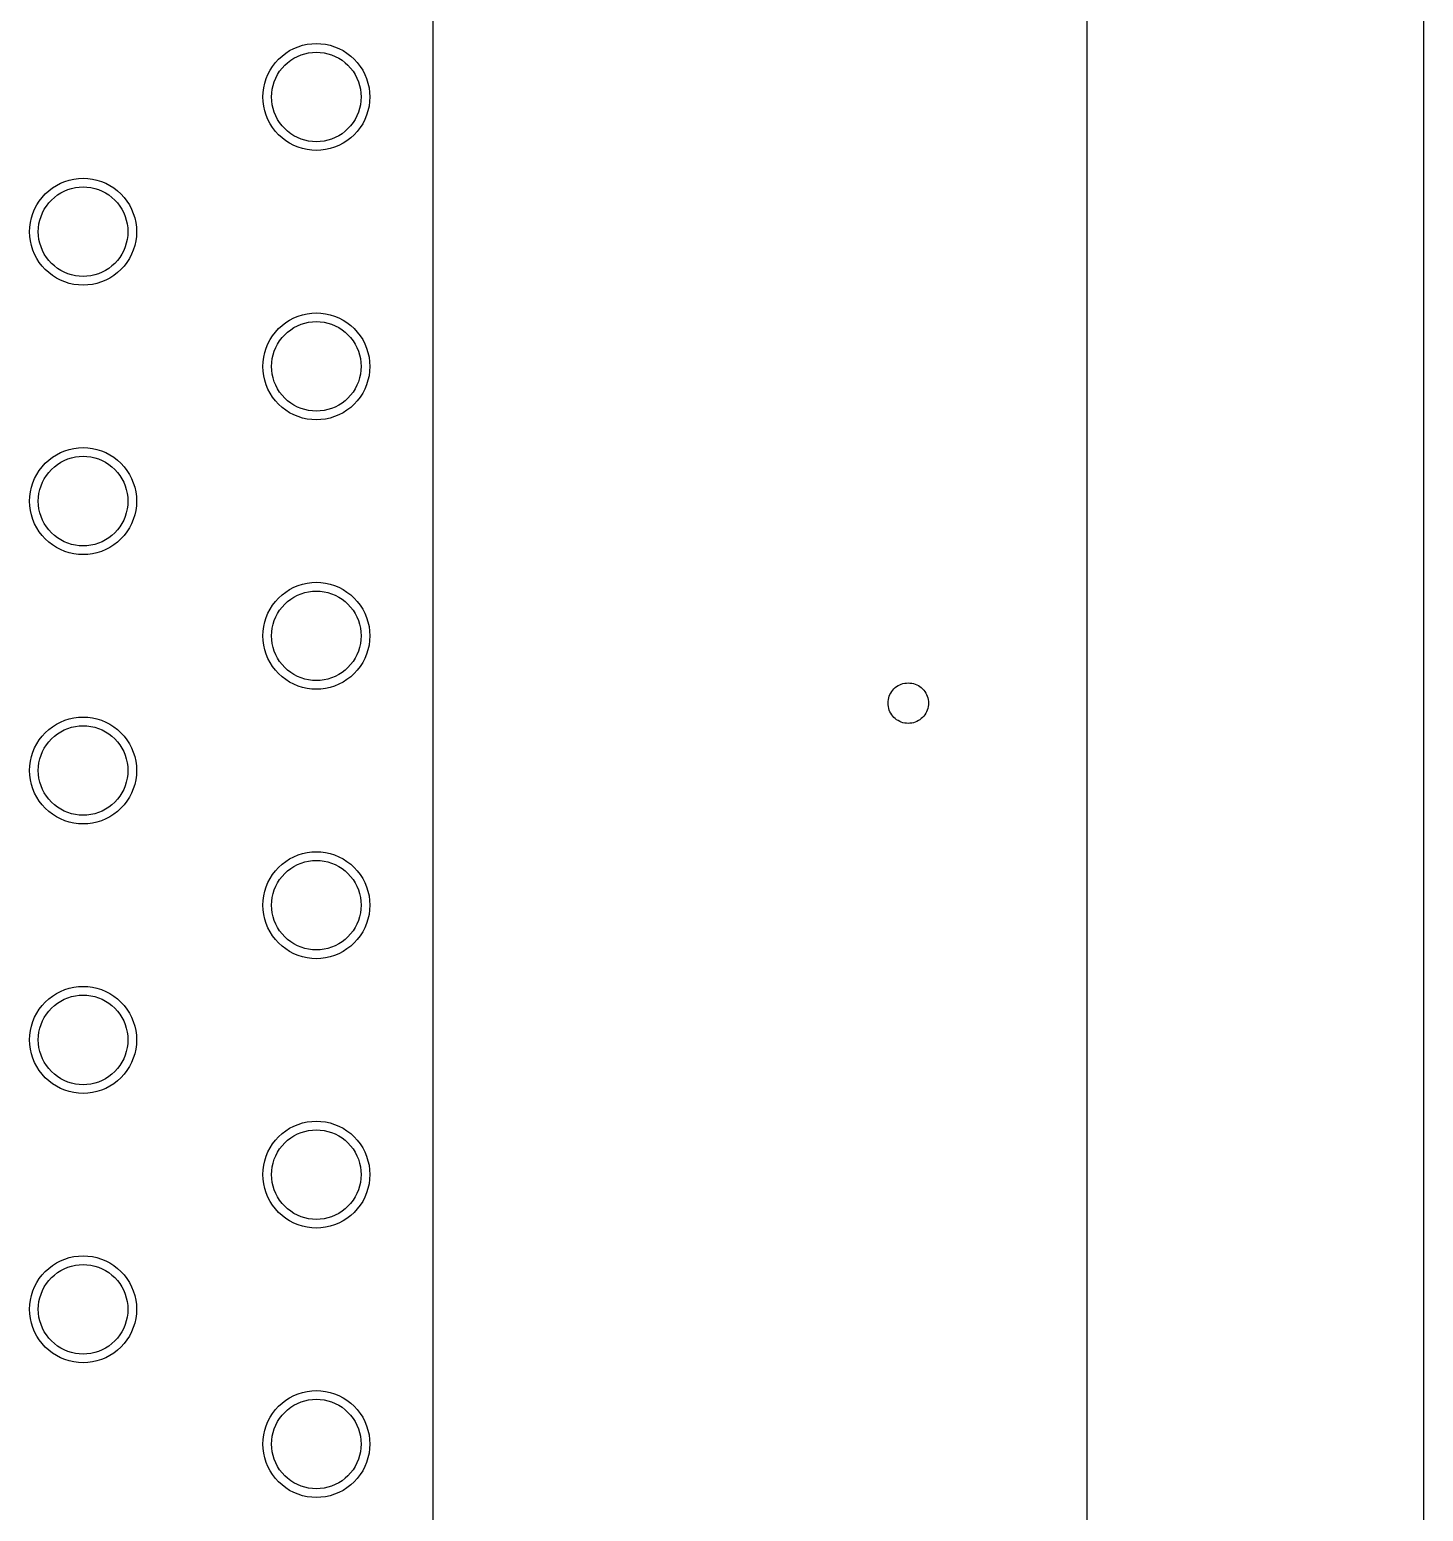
# Model space of a CAD drawing. Header units: millimetres. Extents: x 0 to 2033, y -1000001 to 3212.
# Drawn here: x 365 to 572, y 2205 to 2425 of the extents above; entities that cross this region are included whole.
import ezdxf

# ---------------------------------------------------------------- set-up
doc = ezdxf.new("R2010")
doc.units = ezdxf.units.MM
doc.layers.add('DRAWING', color=7, linetype='Continuous')

msp = doc.modelspace()

# ---------------------------------------------------------------- linework, layer by layer
at = {"layer": 'DRAWING', "linetype": 'CONTINUOUS', "true_color": 0x111111}
msp.add_line((522, 3150), (522, 320), dxfattribs=at)
at = {"layer": 'DRAWING', "linetype": 'CONTINUOUS', "true_color": 0xff6a00}
msp.add_line((572, 3150), (572, 320), dxfattribs=at)
at = {"layer": 'DRAWING', "linetype": 'CONTINUOUS', "true_color": 0x222222}
msp.add_line((424.92, 3135), (424.92, 335), dxfattribs=at)
at = {"layer": 'DRAWING', "linetype": 'CONTINUOUS', "true_color": 0xff1a1a}
for points in [[(415.54, 2415), (415.51, 2414.31), (415.42, 2413.62), (415.27, 2412.94), (415.06, 2412.28), (414.8, 2411.64), (414.48, 2411.03), (414.1, 2410.45), (413.68, 2409.9), (413.21, 2409.39), (412.7, 2408.92), (412.15, 2408.5), (411.57, 2408.12), (410.96, 2407.8), (410.32, 2407.54), (409.66, 2407.33), (408.98, 2407.18), (408.29, 2407.09), (407.6, 2407.06), (406.91, 2407.09), (406.22, 2407.18), (405.54, 2407.33), (404.88, 2407.54), (404.24, 2407.8), (403.63, 2408.12), (403.05, 2408.5), (402.5, 2408.92), (401.99, 2409.39), (401.52, 2409.9), (401.1, 2410.45), (400.72, 2411.03), (400.4, 2411.64), (400.14, 2412.28), (399.93, 2412.94), (399.78, 2413.62), (399.69, 2414.31), (399.66, 2415), (399.69, 2415.69), (399.78, 2416.38), (399.93, 2417.06), (400.14, 2417.72), (400.4, 2418.36), (400.72, 2418.97), (401.1, 2419.55), (401.52, 2420.1), (401.99, 2420.61), (402.5, 2421.08), (403.05, 2421.5), (403.63, 2421.88), (404.24, 2422.2), (404.88, 2422.46), (405.54, 2422.67), (406.22, 2422.82), (406.91, 2422.91), (407.6, 2422.94), (408.29, 2422.91), (408.98, 2422.82), (409.66, 2422.67), (410.32, 2422.46), (410.96, 2422.2), (411.57, 2421.88), (412.15, 2421.5), (412.7, 2421.08), (413.21, 2420.61), (413.68, 2420.1), (414.1, 2419.55), (414.48, 2418.97), (414.8, 2418.36), (415.06, 2417.72), (415.27, 2417.06), (415.42, 2416.38), (415.51, 2415.69), (415.54, 2415)], [(380.9, 2395), (380.87, 2394.31), (380.78, 2393.62), (380.63, 2392.94), (380.42, 2392.28), (380.16, 2391.64), (379.84, 2391.03), (379.46, 2390.45), (379.04, 2389.9), (378.57, 2389.39), (378.06, 2388.92), (377.51, 2388.5), (376.93, 2388.12), (376.32, 2387.8), (375.68, 2387.54), (375.02, 2387.33), (374.34, 2387.18), (373.65, 2387.09), (372.96, 2387.06), (372.27, 2387.09), (371.58, 2387.18), (370.9, 2387.33), (370.24, 2387.54), (369.6, 2387.8), (368.99, 2388.12), (368.41, 2388.5), (367.86, 2388.92), (367.35, 2389.39), (366.88, 2389.9), (366.46, 2390.45), (366.08, 2391.03), (365.76, 2391.64), (365.5, 2392.28), (365.29, 2392.94), (365.14, 2393.62), (365.05, 2394.31), (365.02, 2395), (365.05, 2395.69), (365.14, 2396.38), (365.29, 2397.06), (365.5, 2397.72), (365.76, 2398.36), (366.08, 2398.97), (366.46, 2399.55), (366.88, 2400.1), (367.35, 2400.61), (367.86, 2401.08), (368.41, 2401.5), (368.99, 2401.88), (369.6, 2402.2), (370.24, 2402.46), (370.9, 2402.67), (371.58, 2402.82), (372.27, 2402.91), (372.96, 2402.94), (373.65, 2402.91), (374.34, 2402.82), (375.02, 2402.67), (375.68, 2402.46), (376.32, 2402.2), (376.93, 2401.88), (377.51, 2401.5), (378.06, 2401.08), (378.57, 2400.61), (379.04, 2400.1), (379.46, 2399.55), (379.84, 2398.97), (380.16, 2398.36), (380.42, 2397.72), (380.63, 2397.06), (380.78, 2396.38), (380.87, 2395.69), (380.9, 2395)], [(415.54, 2375), (415.51, 2374.31), (415.42, 2373.62), (415.27, 2372.94), (415.06, 2372.28), (414.8, 2371.64), (414.48, 2371.03), (414.1, 2370.45), (413.68, 2369.9), (413.21, 2369.39), (412.7, 2368.92), (412.15, 2368.5), (411.57, 2368.12), (410.96, 2367.8), (410.32, 2367.54), (409.66, 2367.33), (408.98, 2367.18), (408.29, 2367.09), (407.6, 2367.06), (406.91, 2367.09), (406.22, 2367.18), (405.54, 2367.33), (404.88, 2367.54), (404.24, 2367.8), (403.63, 2368.12), (403.05, 2368.5), (402.5, 2368.92), (401.99, 2369.39), (401.52, 2369.9), (401.1, 2370.45), (400.72, 2371.03), (400.4, 2371.64), (400.14, 2372.28), (399.93, 2372.94), (399.78, 2373.62), (399.69, 2374.31), (399.66, 2375), (399.69, 2375.69), (399.78, 2376.38), (399.93, 2377.06), (400.14, 2377.72), (400.4, 2378.36), (400.72, 2378.97), (401.1, 2379.55), (401.52, 2380.1), (401.99, 2380.61), (402.5, 2381.08), (403.05, 2381.5), (403.63, 2381.88), (404.24, 2382.2), (404.88, 2382.46), (405.54, 2382.67), (406.22, 2382.82), (406.91, 2382.91), (407.6, 2382.94), (408.29, 2382.91), (408.98, 2382.82), (409.66, 2382.67), (410.32, 2382.46), (410.96, 2382.2), (411.57, 2381.88), (412.15, 2381.5), (412.7, 2381.08), (413.21, 2380.61), (413.68, 2380.1), (414.1, 2379.55), (414.48, 2378.97), (414.8, 2378.36), (415.06, 2377.72), (415.27, 2377.06), (415.42, 2376.38), (415.51, 2375.69), (415.54, 2375)], [(380.9, 2355), (380.87, 2354.31), (380.78, 2353.62), (380.63, 2352.94), (380.42, 2352.28), (380.16, 2351.64), (379.84, 2351.03), (379.46, 2350.45), (379.04, 2349.9), (378.57, 2349.39), (378.06, 2348.92), (377.51, 2348.5), (376.93, 2348.12), (376.32, 2347.8), (375.68, 2347.54), (375.02, 2347.33), (374.34, 2347.18), (373.65, 2347.09), (372.96, 2347.06), (372.27, 2347.09), (371.58, 2347.18), (370.9, 2347.33), (370.24, 2347.54), (369.6, 2347.8), (368.99, 2348.12), (368.41, 2348.5), (367.86, 2348.92), (367.35, 2349.39), (366.88, 2349.9), (366.46, 2350.45), (366.08, 2351.03), (365.76, 2351.64), (365.5, 2352.28), (365.29, 2352.94), (365.14, 2353.62), (365.05, 2354.31), (365.02, 2355), (365.05, 2355.69), (365.14, 2356.38), (365.29, 2357.06), (365.5, 2357.72), (365.76, 2358.36), (366.08, 2358.97), (366.46, 2359.55), (366.88, 2360.1), (367.35, 2360.61), (367.86, 2361.08), (368.41, 2361.5), (368.99, 2361.88), (369.6, 2362.2), (370.24, 2362.46), (370.9, 2362.67), (371.58, 2362.82), (372.27, 2362.91), (372.96, 2362.94), (373.65, 2362.91), (374.34, 2362.82), (375.02, 2362.67), (375.68, 2362.46), (376.32, 2362.2), (376.93, 2361.88), (377.51, 2361.5), (378.06, 2361.08), (378.57, 2360.61), (379.04, 2360.1), (379.46, 2359.55), (379.84, 2358.97), (380.16, 2358.36), (380.42, 2357.72), (380.63, 2357.06), (380.78, 2356.38), (380.87, 2355.69), (380.9, 2355)], [(415.54, 2335), (415.51, 2334.31), (415.42, 2333.62), (415.27, 2332.94), (415.06, 2332.28), (414.8, 2331.64), (414.48, 2331.03), (414.1, 2330.45), (413.68, 2329.9), (413.21, 2329.39), (412.7, 2328.92), (412.15, 2328.5), (411.57, 2328.12), (410.96, 2327.8), (410.32, 2327.54), (409.66, 2327.33), (408.98, 2327.18), (408.29, 2327.09), (407.6, 2327.06), (406.91, 2327.09), (406.22, 2327.18), (405.54, 2327.33), (404.88, 2327.54), (404.24, 2327.8), (403.63, 2328.12), (403.05, 2328.5), (402.5, 2328.92), (401.99, 2329.39), (401.52, 2329.9), (401.1, 2330.45), (400.72, 2331.03), (400.4, 2331.64), (400.14, 2332.28), (399.93, 2332.94), (399.78, 2333.62), (399.69, 2334.31), (399.66, 2335), (399.69, 2335.69), (399.78, 2336.38), (399.93, 2337.06), (400.14, 2337.72), (400.4, 2338.36), (400.72, 2338.97), (401.1, 2339.55), (401.52, 2340.1), (401.99, 2340.61), (402.5, 2341.08), (403.05, 2341.5), (403.63, 2341.88), (404.24, 2342.2), (404.88, 2342.46), (405.54, 2342.67), (406.22, 2342.82), (406.91, 2342.91), (407.6, 2342.94), (408.29, 2342.91), (408.98, 2342.82), (409.66, 2342.67), (410.32, 2342.46), (410.96, 2342.2), (411.57, 2341.88), (412.15, 2341.5), (412.7, 2341.08), (413.21, 2340.61), (413.68, 2340.1), (414.1, 2339.55), (414.48, 2338.97), (414.8, 2338.36), (415.06, 2337.72), (415.27, 2337.06), (415.42, 2336.38), (415.51, 2335.69), (415.54, 2335)], [(380.9, 2315), (380.87, 2314.31), (380.78, 2313.62), (380.63, 2312.94), (380.42, 2312.28), (380.16, 2311.64), (379.84, 2311.03), (379.46, 2310.45), (379.04, 2309.9), (378.57, 2309.39), (378.06, 2308.92), (377.51, 2308.5), (376.93, 2308.12), (376.32, 2307.8), (375.68, 2307.54), (375.02, 2307.33), (374.34, 2307.18), (373.65, 2307.09), (372.96, 2307.06), (372.27, 2307.09), (371.58, 2307.18), (370.9, 2307.33), (370.24, 2307.54), (369.6, 2307.8), (368.99, 2308.12), (368.41, 2308.5), (367.86, 2308.92), (367.35, 2309.39), (366.88, 2309.9), (366.46, 2310.45), (366.08, 2311.03), (365.76, 2311.64), (365.5, 2312.28), (365.29, 2312.94), (365.14, 2313.62), (365.05, 2314.31), (365.02, 2315), (365.05, 2315.69), (365.14, 2316.38), (365.29, 2317.06), (365.5, 2317.72), (365.76, 2318.36), (366.08, 2318.97), (366.46, 2319.55), (366.88, 2320.1), (367.35, 2320.61), (367.86, 2321.08), (368.41, 2321.5), (368.99, 2321.88), (369.6, 2322.2), (370.24, 2322.46), (370.9, 2322.67), (371.58, 2322.82), (372.27, 2322.91), (372.96, 2322.94), (373.65, 2322.91), (374.34, 2322.82), (375.02, 2322.67), (375.68, 2322.46), (376.32, 2322.2), (376.93, 2321.88), (377.51, 2321.5), (378.06, 2321.08), (378.57, 2320.61), (379.04, 2320.1), (379.46, 2319.55), (379.84, 2318.97), (380.16, 2318.36), (380.42, 2317.72), (380.63, 2317.06), (380.78, 2316.38), (380.87, 2315.69), (380.9, 2315)], [(415.54, 2295), (415.51, 2294.31), (415.42, 2293.62), (415.27, 2292.94), (415.06, 2292.28), (414.8, 2291.64), (414.48, 2291.03), (414.1, 2290.45), (413.68, 2289.9), (413.21, 2289.39), (412.7, 2288.92), (412.15, 2288.5), (411.57, 2288.12), (410.96, 2287.8), (410.32, 2287.54), (409.66, 2287.33), (408.98, 2287.18), (408.29, 2287.09), (407.6, 2287.06), (406.91, 2287.09), (406.22, 2287.18), (405.54, 2287.33), (404.88, 2287.54), (404.24, 2287.8), (403.63, 2288.12), (403.05, 2288.5), (402.5, 2288.92), (401.99, 2289.39), (401.52, 2289.9), (401.1, 2290.45), (400.72, 2291.03), (400.4, 2291.64), (400.14, 2292.28), (399.93, 2292.94), (399.78, 2293.62), (399.69, 2294.31), (399.66, 2295), (399.69, 2295.69), (399.78, 2296.38), (399.93, 2297.06), (400.14, 2297.72), (400.4, 2298.36), (400.72, 2298.97), (401.1, 2299.55), (401.52, 2300.1), (401.99, 2300.61), (402.5, 2301.08), (403.05, 2301.5), (403.63, 2301.88), (404.24, 2302.2), (404.88, 2302.46), (405.54, 2302.67), (406.22, 2302.82), (406.91, 2302.91), (407.6, 2302.94), (408.29, 2302.91), (408.98, 2302.82), (409.66, 2302.67), (410.32, 2302.46), (410.96, 2302.2), (411.57, 2301.88), (412.15, 2301.5), (412.7, 2301.08), (413.21, 2300.61), (413.68, 2300.1), (414.1, 2299.55), (414.48, 2298.97), (414.8, 2298.36), (415.06, 2297.72), (415.27, 2297.06), (415.42, 2296.38), (415.51, 2295.69), (415.54, 2295)], [(380.9, 2275), (380.87, 2274.31), (380.78, 2273.62), (380.63, 2272.94), (380.42, 2272.28), (380.16, 2271.64), (379.84, 2271.03), (379.46, 2270.45), (379.04, 2269.9), (378.57, 2269.39), (378.06, 2268.92), (377.51, 2268.5), (376.93, 2268.12), (376.32, 2267.8), (375.68, 2267.54), (375.02, 2267.33), (374.34, 2267.18), (373.65, 2267.09), (372.96, 2267.06), (372.27, 2267.09), (371.58, 2267.18), (370.9, 2267.33), (370.24, 2267.54), (369.6, 2267.8), (368.99, 2268.12), (368.41, 2268.5), (367.86, 2268.92), (367.35, 2269.39), (366.88, 2269.9), (366.46, 2270.45), (366.08, 2271.03), (365.76, 2271.64), (365.5, 2272.28), (365.29, 2272.94), (365.14, 2273.62), (365.05, 2274.31), (365.02, 2275), (365.05, 2275.69), (365.14, 2276.38), (365.29, 2277.06), (365.5, 2277.72), (365.76, 2278.36), (366.08, 2278.97), (366.46, 2279.55), (366.88, 2280.1), (367.35, 2280.61), (367.86, 2281.08), (368.41, 2281.5), (368.99, 2281.88), (369.6, 2282.2), (370.24, 2282.46), (370.9, 2282.67), (371.58, 2282.82), (372.27, 2282.91), (372.96, 2282.94), (373.65, 2282.91), (374.34, 2282.82), (375.02, 2282.67), (375.68, 2282.46), (376.32, 2282.2), (376.93, 2281.88), (377.51, 2281.5), (378.06, 2281.08), (378.57, 2280.61), (379.04, 2280.1), (379.46, 2279.55), (379.84, 2278.97), (380.16, 2278.36), (380.42, 2277.72), (380.63, 2277.06), (380.78, 2276.38), (380.87, 2275.69), (380.9, 2275)], [(415.54, 2255), (415.51, 2254.31), (415.42, 2253.62), (415.27, 2252.94), (415.06, 2252.28), (414.8, 2251.64), (414.48, 2251.03), (414.1, 2250.45), (413.68, 2249.9), (413.21, 2249.39), (412.7, 2248.92), (412.15, 2248.5), (411.57, 2248.12), (410.96, 2247.8), (410.32, 2247.54), (409.66, 2247.33), (408.98, 2247.18), (408.29, 2247.09), (407.6, 2247.06), (406.91, 2247.09), (406.22, 2247.18), (405.54, 2247.33), (404.88, 2247.54), (404.24, 2247.8), (403.63, 2248.12), (403.05, 2248.5), (402.5, 2248.92), (401.99, 2249.39), (401.52, 2249.9), (401.1, 2250.45), (400.72, 2251.03), (400.4, 2251.64), (400.14, 2252.28), (399.93, 2252.94), (399.78, 2253.62), (399.69, 2254.31), (399.66, 2255), (399.69, 2255.69), (399.78, 2256.38), (399.93, 2257.06), (400.14, 2257.72), (400.4, 2258.36), (400.72, 2258.97), (401.1, 2259.55), (401.52, 2260.1), (401.99, 2260.61), (402.5, 2261.08), (403.05, 2261.5), (403.63, 2261.88), (404.24, 2262.2), (404.88, 2262.46), (405.54, 2262.67), (406.22, 2262.82), (406.91, 2262.91), (407.6, 2262.94), (408.29, 2262.91), (408.98, 2262.82), (409.66, 2262.67), (410.32, 2262.46), (410.96, 2262.2), (411.57, 2261.88), (412.15, 2261.5), (412.7, 2261.08), (413.21, 2260.61), (413.68, 2260.1), (414.1, 2259.55), (414.48, 2258.97), (414.8, 2258.36), (415.06, 2257.72), (415.27, 2257.06), (415.42, 2256.38), (415.51, 2255.69), (415.54, 2255)], [(380.9, 2235), (380.87, 2234.31), (380.78, 2233.62), (380.63, 2232.94), (380.42, 2232.28), (380.16, 2231.64), (379.84, 2231.03), (379.46, 2230.45), (379.04, 2229.9), (378.57, 2229.39), (378.06, 2228.92), (377.51, 2228.5), (376.93, 2228.12), (376.32, 2227.8), (375.68, 2227.54), (375.02, 2227.33), (374.34, 2227.18), (373.65, 2227.09), (372.96, 2227.06), (372.27, 2227.09), (371.58, 2227.18), (370.9, 2227.33), (370.24, 2227.54), (369.6, 2227.8), (368.99, 2228.12), (368.41, 2228.5), (367.86, 2228.92), (367.35, 2229.39), (366.88, 2229.9), (366.46, 2230.45), (366.08, 2231.03), (365.76, 2231.64), (365.5, 2232.28), (365.29, 2232.94), (365.14, 2233.62), (365.05, 2234.31), (365.02, 2235), (365.05, 2235.69), (365.14, 2236.38), (365.29, 2237.06), (365.5, 2237.72), (365.76, 2238.36), (366.08, 2238.97), (366.46, 2239.55), (366.88, 2240.1), (367.35, 2240.61), (367.86, 2241.08), (368.41, 2241.5), (368.99, 2241.88), (369.6, 2242.2), (370.24, 2242.46), (370.9, 2242.67), (371.58, 2242.82), (372.27, 2242.91), (372.96, 2242.94), (373.65, 2242.91), (374.34, 2242.82), (375.02, 2242.67), (375.68, 2242.46), (376.32, 2242.2), (376.93, 2241.88), (377.51, 2241.5), (378.06, 2241.08), (378.57, 2240.61), (379.04, 2240.1), (379.46, 2239.55), (379.84, 2238.97), (380.16, 2238.36), (380.42, 2237.72), (380.63, 2237.06), (380.78, 2236.38), (380.87, 2235.69), (380.9, 2235)], [(415.54, 2215), (415.51, 2214.31), (415.42, 2213.62), (415.27, 2212.94), (415.06, 2212.28), (414.8, 2211.64), (414.48, 2211.03), (414.1, 2210.45), (413.68, 2209.9), (413.21, 2209.39), (412.7, 2208.92), (412.15, 2208.5), (411.57, 2208.12), (410.96, 2207.8), (410.32, 2207.54), (409.66, 2207.33), (408.98, 2207.18), (408.29, 2207.09), (407.6, 2207.06), (406.91, 2207.09), (406.22, 2207.18), (405.54, 2207.33), (404.88, 2207.54), (404.24, 2207.8), (403.63, 2208.12), (403.05, 2208.5), (402.5, 2208.92), (401.99, 2209.39), (401.52, 2209.9), (401.1, 2210.45), (400.72, 2211.03), (400.4, 2211.64), (400.14, 2212.28), (399.93, 2212.94), (399.78, 2213.62), (399.69, 2214.31), (399.66, 2215), (399.69, 2215.69), (399.78, 2216.38), (399.93, 2217.06), (400.14, 2217.72), (400.4, 2218.36), (400.72, 2218.97), (401.1, 2219.55), (401.52, 2220.1), (401.99, 2220.61), (402.5, 2221.08), (403.05, 2221.5), (403.63, 2221.88), (404.24, 2222.2), (404.88, 2222.46), (405.54, 2222.67), (406.22, 2222.82), (406.91, 2222.91), (407.6, 2222.94), (408.29, 2222.91), (408.98, 2222.82), (409.66, 2222.67), (410.32, 2222.46), (410.96, 2222.2), (411.57, 2221.88), (412.15, 2221.5), (412.7, 2221.08), (413.21, 2220.61), (413.68, 2220.1), (414.1, 2219.55), (414.48, 2218.97), (414.8, 2218.36), (415.06, 2217.72), (415.27, 2217.06), (415.42, 2216.38), (415.51, 2215.69), (415.54, 2215)]]:
    msp.add_lwpolyline(points, close=True, dxfattribs=at)
at = {"layer": 'DRAWING', "linetype": 'CONTINUOUS', "true_color": 0x111111}
for points in [[(414.25, 2415), (414.22, 2414.42), (414.15, 2413.85), (414.02, 2413.28), (413.85, 2412.73), (413.63, 2412.19), (413.36, 2411.68), (413.05, 2411.19), (412.69, 2410.73), (412.3, 2410.3), (411.87, 2409.91), (411.41, 2409.55), (410.93, 2409.24), (410.41, 2408.97), (409.87, 2408.75), (409.32, 2408.58), (408.75, 2408.45), (408.18, 2408.38), (407.6, 2408.35), (407.02, 2408.38), (406.45, 2408.45), (405.88, 2408.58), (405.33, 2408.75), (404.79, 2408.97), (404.28, 2409.24), (403.79, 2409.55), (403.33, 2409.91), (402.9, 2410.3), (402.51, 2410.73), (402.15, 2411.19), (401.84, 2411.68), (401.57, 2412.19), (401.35, 2412.73), (401.18, 2413.28), (401.05, 2413.85), (400.98, 2414.42), (400.95, 2415), (400.98, 2415.58), (401.05, 2416.15), (401.18, 2416.72), (401.35, 2417.27), (401.57, 2417.81), (401.84, 2418.32), (402.15, 2418.81), (402.51, 2419.27), (402.9, 2419.7), (403.33, 2420.09), (403.79, 2420.45), (404.28, 2420.76), (404.79, 2421.03), (405.33, 2421.25), (405.88, 2421.42), (406.45, 2421.55), (407.02, 2421.62), (407.6, 2421.65), (408.18, 2421.62), (408.75, 2421.55), (409.32, 2421.42), (409.87, 2421.25), (410.41, 2421.03), (410.93, 2420.76), (411.41, 2420.45), (411.87, 2420.09), (412.3, 2419.7), (412.69, 2419.27), (413.05, 2418.81), (413.36, 2418.32), (413.63, 2417.81), (413.85, 2417.27), (414.02, 2416.72), (414.15, 2416.15), (414.22, 2415.58), (414.25, 2415)], [(379.61, 2395), (379.58, 2394.42), (379.51, 2393.85), (379.38, 2393.28), (379.21, 2392.73), (378.99, 2392.19), (378.72, 2391.68), (378.41, 2391.19), (378.05, 2390.73), (377.66, 2390.3), (377.23, 2389.91), (376.77, 2389.55), (376.29, 2389.24), (375.77, 2388.97), (375.23, 2388.75), (374.68, 2388.58), (374.11, 2388.45), (373.54, 2388.38), (372.96, 2388.35), (372.38, 2388.38), (371.81, 2388.45), (371.24, 2388.58), (370.69, 2388.75), (370.15, 2388.97), (369.64, 2389.24), (369.15, 2389.55), (368.69, 2389.91), (368.26, 2390.3), (367.87, 2390.73), (367.51, 2391.19), (367.2, 2391.68), (366.93, 2392.19), (366.71, 2392.73), (366.54, 2393.28), (366.41, 2393.85), (366.34, 2394.42), (366.31, 2395), (366.34, 2395.58), (366.41, 2396.15), (366.54, 2396.72), (366.71, 2397.27), (366.93, 2397.81), (367.2, 2398.32), (367.51, 2398.81), (367.87, 2399.27), (368.26, 2399.7), (368.69, 2400.09), (369.15, 2400.45), (369.64, 2400.76), (370.15, 2401.03), (370.69, 2401.25), (371.24, 2401.42), (371.81, 2401.55), (372.38, 2401.62), (372.96, 2401.65), (373.54, 2401.62), (374.11, 2401.55), (374.68, 2401.42), (375.23, 2401.25), (375.77, 2401.03), (376.29, 2400.76), (376.77, 2400.45), (377.23, 2400.09), (377.66, 2399.7), (378.05, 2399.27), (378.41, 2398.81), (378.72, 2398.32), (378.99, 2397.81), (379.21, 2397.27), (379.38, 2396.72), (379.51, 2396.15), (379.58, 2395.58), (379.61, 2395)], [(414.25, 2375), (414.22, 2374.42), (414.15, 2373.85), (414.02, 2373.28), (413.85, 2372.73), (413.63, 2372.19), (413.36, 2371.68), (413.05, 2371.19), (412.69, 2370.73), (412.3, 2370.3), (411.87, 2369.91), (411.41, 2369.55), (410.93, 2369.24), (410.41, 2368.97), (409.87, 2368.75), (409.32, 2368.58), (408.75, 2368.45), (408.18, 2368.38), (407.6, 2368.35), (407.02, 2368.38), (406.45, 2368.45), (405.88, 2368.58), (405.33, 2368.75), (404.79, 2368.97), (404.28, 2369.24), (403.79, 2369.55), (403.33, 2369.91), (402.9, 2370.3), (402.51, 2370.73), (402.15, 2371.19), (401.84, 2371.68), (401.57, 2372.19), (401.35, 2372.73), (401.18, 2373.28), (401.05, 2373.85), (400.98, 2374.42), (400.95, 2375), (400.98, 2375.58), (401.05, 2376.15), (401.18, 2376.72), (401.35, 2377.27), (401.57, 2377.81), (401.84, 2378.32), (402.15, 2378.81), (402.51, 2379.27), (402.9, 2379.7), (403.33, 2380.09), (403.79, 2380.45), (404.28, 2380.76), (404.79, 2381.03), (405.33, 2381.25), (405.88, 2381.42), (406.45, 2381.55), (407.02, 2381.62), (407.6, 2381.65), (408.18, 2381.62), (408.75, 2381.55), (409.32, 2381.42), (409.87, 2381.25), (410.41, 2381.03), (410.93, 2380.76), (411.41, 2380.45), (411.87, 2380.09), (412.3, 2379.7), (412.69, 2379.27), (413.05, 2378.81), (413.36, 2378.32), (413.63, 2377.81), (413.85, 2377.27), (414.02, 2376.72), (414.15, 2376.15), (414.22, 2375.58), (414.25, 2375)], [(379.61, 2355), (379.58, 2354.42), (379.51, 2353.85), (379.38, 2353.28), (379.21, 2352.73), (378.99, 2352.19), (378.72, 2351.68), (378.41, 2351.19), (378.05, 2350.73), (377.66, 2350.3), (377.23, 2349.91), (376.77, 2349.55), (376.29, 2349.24), (375.77, 2348.97), (375.23, 2348.75), (374.68, 2348.58), (374.11, 2348.45), (373.54, 2348.38), (372.96, 2348.35), (372.38, 2348.38), (371.81, 2348.45), (371.24, 2348.58), (370.69, 2348.75), (370.15, 2348.97), (369.64, 2349.24), (369.15, 2349.55), (368.69, 2349.91), (368.26, 2350.3), (367.87, 2350.73), (367.51, 2351.19), (367.2, 2351.68), (366.93, 2352.19), (366.71, 2352.73), (366.54, 2353.28), (366.41, 2353.85), (366.34, 2354.42), (366.31, 2355), (366.34, 2355.58), (366.41, 2356.15), (366.54, 2356.72), (366.71, 2357.27), (366.93, 2357.81), (367.2, 2358.32), (367.51, 2358.81), (367.87, 2359.27), (368.26, 2359.7), (368.69, 2360.09), (369.15, 2360.45), (369.64, 2360.76), (370.15, 2361.03), (370.69, 2361.25), (371.24, 2361.42), (371.81, 2361.55), (372.38, 2361.62), (372.96, 2361.65), (373.54, 2361.62), (374.11, 2361.55), (374.68, 2361.42), (375.23, 2361.25), (375.77, 2361.03), (376.29, 2360.76), (376.77, 2360.45), (377.23, 2360.09), (377.66, 2359.7), (378.05, 2359.27), (378.41, 2358.81), (378.72, 2358.32), (378.99, 2357.81), (379.21, 2357.27), (379.38, 2356.72), (379.51, 2356.15), (379.58, 2355.58), (379.61, 2355)], [(414.25, 2335), (414.22, 2334.42), (414.15, 2333.85), (414.02, 2333.28), (413.85, 2332.73), (413.63, 2332.19), (413.36, 2331.68), (413.05, 2331.19), (412.69, 2330.73), (412.3, 2330.3), (411.87, 2329.91), (411.41, 2329.55), (410.93, 2329.24), (410.41, 2328.97), (409.87, 2328.75), (409.32, 2328.58), (408.75, 2328.45), (408.18, 2328.38), (407.6, 2328.35), (407.02, 2328.38), (406.45, 2328.45), (405.88, 2328.58), (405.33, 2328.75), (404.79, 2328.97), (404.28, 2329.24), (403.79, 2329.55), (403.33, 2329.91), (402.9, 2330.3), (402.51, 2330.73), (402.15, 2331.19), (401.84, 2331.68), (401.57, 2332.19), (401.35, 2332.73), (401.18, 2333.28), (401.05, 2333.85), (400.98, 2334.42), (400.95, 2335), (400.98, 2335.58), (401.05, 2336.15), (401.18, 2336.72), (401.35, 2337.27), (401.57, 2337.81), (401.84, 2338.32), (402.15, 2338.81), (402.51, 2339.27), (402.9, 2339.7), (403.33, 2340.09), (403.79, 2340.45), (404.28, 2340.76), (404.79, 2341.03), (405.33, 2341.25), (405.88, 2341.42), (406.45, 2341.55), (407.02, 2341.62), (407.6, 2341.65), (408.18, 2341.62), (408.75, 2341.55), (409.32, 2341.42), (409.87, 2341.25), (410.41, 2341.03), (410.93, 2340.76), (411.41, 2340.45), (411.87, 2340.09), (412.3, 2339.7), (412.69, 2339.27), (413.05, 2338.81), (413.36, 2338.32), (413.63, 2337.81), (413.85, 2337.27), (414.02, 2336.72), (414.15, 2336.15), (414.22, 2335.58), (414.25, 2335)], [(498.5, 2325), (498.49, 2324.74), (498.45, 2324.48), (498.4, 2324.22), (498.32, 2323.97), (498.22, 2323.73), (498.1, 2323.5), (497.96, 2323.28), (497.8, 2323.07), (497.62, 2322.88), (497.43, 2322.7), (497.22, 2322.54), (497, 2322.4), (496.77, 2322.28), (496.53, 2322.18), (496.28, 2322.1), (496.02, 2322.05), (495.76, 2322.01), (495.5, 2322), (495.24, 2322.01), (494.98, 2322.05), (494.72, 2322.1), (494.47, 2322.18), (494.23, 2322.28), (494, 2322.4), (493.78, 2322.54), (493.57, 2322.7), (493.38, 2322.88), (493.2, 2323.07), (493.04, 2323.28), (492.9, 2323.5), (492.78, 2323.73), (492.68, 2323.97), (492.6, 2324.22), (492.55, 2324.48), (492.51, 2324.74), (492.5, 2325), (492.51, 2325.26), (492.55, 2325.52), (492.6, 2325.78), (492.68, 2326.03), (492.78, 2326.27), (492.9, 2326.5), (493.04, 2326.72), (493.2, 2326.93), (493.38, 2327.12), (493.57, 2327.3), (493.78, 2327.46), (494, 2327.6), (494.23, 2327.72), (494.47, 2327.82), (494.72, 2327.9), (494.98, 2327.95), (495.24, 2327.99), (495.5, 2328), (495.76, 2327.99), (496.02, 2327.95), (496.28, 2327.9), (496.53, 2327.82), (496.77, 2327.72), (497, 2327.6), (497.22, 2327.46), (497.43, 2327.3), (497.62, 2327.12), (497.8, 2326.93), (497.96, 2326.72), (498.1, 2326.5), (498.22, 2326.27), (498.32, 2326.03), (498.4, 2325.78), (498.45, 2325.52), (498.49, 2325.26), (498.5, 2325)], [(379.61, 2315), (379.58, 2314.42), (379.51, 2313.85), (379.38, 2313.28), (379.21, 2312.73), (378.99, 2312.19), (378.72, 2311.68), (378.41, 2311.19), (378.05, 2310.73), (377.66, 2310.3), (377.23, 2309.91), (376.77, 2309.55), (376.29, 2309.24), (375.77, 2308.97), (375.23, 2308.75), (374.68, 2308.58), (374.11, 2308.45), (373.54, 2308.38), (372.96, 2308.35), (372.38, 2308.38), (371.81, 2308.45), (371.24, 2308.58), (370.69, 2308.75), (370.15, 2308.97), (369.64, 2309.24), (369.15, 2309.55), (368.69, 2309.91), (368.26, 2310.3), (367.87, 2310.73), (367.51, 2311.19), (367.2, 2311.68), (366.93, 2312.19), (366.71, 2312.73), (366.54, 2313.28), (366.41, 2313.85), (366.34, 2314.42), (366.31, 2315), (366.34, 2315.58), (366.41, 2316.15), (366.54, 2316.72), (366.71, 2317.27), (366.93, 2317.81), (367.2, 2318.32), (367.51, 2318.81), (367.87, 2319.27), (368.26, 2319.7), (368.69, 2320.09), (369.15, 2320.45), (369.64, 2320.76), (370.15, 2321.03), (370.69, 2321.25), (371.24, 2321.42), (371.81, 2321.55), (372.38, 2321.62), (372.96, 2321.65), (373.54, 2321.62), (374.11, 2321.55), (374.68, 2321.42), (375.23, 2321.25), (375.77, 2321.03), (376.29, 2320.76), (376.77, 2320.45), (377.23, 2320.09), (377.66, 2319.7), (378.05, 2319.27), (378.41, 2318.81), (378.72, 2318.32), (378.99, 2317.81), (379.21, 2317.27), (379.38, 2316.72), (379.51, 2316.15), (379.58, 2315.58), (379.61, 2315)], [(414.25, 2295), (414.22, 2294.42), (414.15, 2293.85), (414.02, 2293.28), (413.85, 2292.73), (413.63, 2292.19), (413.36, 2291.68), (413.05, 2291.19), (412.69, 2290.73), (412.3, 2290.3), (411.87, 2289.91), (411.41, 2289.55), (410.93, 2289.24), (410.41, 2288.97), (409.87, 2288.75), (409.32, 2288.58), (408.75, 2288.45), (408.18, 2288.38), (407.6, 2288.35), (407.02, 2288.38), (406.45, 2288.45), (405.88, 2288.58), (405.33, 2288.75), (404.79, 2288.97), (404.28, 2289.24), (403.79, 2289.55), (403.33, 2289.91), (402.9, 2290.3), (402.51, 2290.73), (402.15, 2291.19), (401.84, 2291.68), (401.57, 2292.19), (401.35, 2292.73), (401.18, 2293.28), (401.05, 2293.85), (400.98, 2294.42), (400.95, 2295), (400.98, 2295.58), (401.05, 2296.15), (401.18, 2296.72), (401.35, 2297.27), (401.57, 2297.81), (401.84, 2298.32), (402.15, 2298.81), (402.51, 2299.27), (402.9, 2299.7), (403.33, 2300.09), (403.79, 2300.45), (404.28, 2300.76), (404.79, 2301.03), (405.33, 2301.25), (405.88, 2301.42), (406.45, 2301.55), (407.02, 2301.62), (407.6, 2301.65), (408.18, 2301.62), (408.75, 2301.55), (409.32, 2301.42), (409.87, 2301.25), (410.41, 2301.03), (410.93, 2300.76), (411.41, 2300.45), (411.87, 2300.09), (412.3, 2299.7), (412.69, 2299.27), (413.05, 2298.81), (413.36, 2298.32), (413.63, 2297.81), (413.85, 2297.27), (414.02, 2296.72), (414.15, 2296.15), (414.22, 2295.58), (414.25, 2295)], [(379.61, 2275), (379.58, 2274.42), (379.51, 2273.85), (379.38, 2273.28), (379.21, 2272.73), (378.99, 2272.19), (378.72, 2271.68), (378.41, 2271.19), (378.05, 2270.73), (377.66, 2270.3), (377.23, 2269.91), (376.77, 2269.55), (376.29, 2269.24), (375.77, 2268.97), (375.23, 2268.75), (374.68, 2268.58), (374.11, 2268.45), (373.54, 2268.38), (372.96, 2268.35), (372.38, 2268.38), (371.81, 2268.45), (371.24, 2268.58), (370.69, 2268.75), (370.15, 2268.97), (369.64, 2269.24), (369.15, 2269.55), (368.69, 2269.91), (368.26, 2270.3), (367.87, 2270.73), (367.51, 2271.19), (367.2, 2271.68), (366.93, 2272.19), (366.71, 2272.73), (366.54, 2273.28), (366.41, 2273.85), (366.34, 2274.42), (366.31, 2275), (366.34, 2275.58), (366.41, 2276.15), (366.54, 2276.72), (366.71, 2277.27), (366.93, 2277.81), (367.2, 2278.32), (367.51, 2278.81), (367.87, 2279.27), (368.26, 2279.7), (368.69, 2280.09), (369.15, 2280.45), (369.64, 2280.76), (370.15, 2281.03), (370.69, 2281.25), (371.24, 2281.42), (371.81, 2281.55), (372.38, 2281.62), (372.96, 2281.65), (373.54, 2281.62), (374.11, 2281.55), (374.68, 2281.42), (375.23, 2281.25), (375.77, 2281.03), (376.29, 2280.76), (376.77, 2280.45), (377.23, 2280.09), (377.66, 2279.7), (378.05, 2279.27), (378.41, 2278.81), (378.72, 2278.32), (378.99, 2277.81), (379.21, 2277.27), (379.38, 2276.72), (379.51, 2276.15), (379.58, 2275.58), (379.61, 2275)], [(414.25, 2255), (414.22, 2254.42), (414.15, 2253.85), (414.02, 2253.28), (413.85, 2252.73), (413.63, 2252.19), (413.36, 2251.68), (413.05, 2251.19), (412.69, 2250.73), (412.3, 2250.3), (411.87, 2249.91), (411.41, 2249.55), (410.93, 2249.24), (410.41, 2248.97), (409.87, 2248.75), (409.32, 2248.58), (408.75, 2248.45), (408.18, 2248.38), (407.6, 2248.35), (407.02, 2248.38), (406.45, 2248.45), (405.88, 2248.58), (405.33, 2248.75), (404.79, 2248.97), (404.28, 2249.24), (403.79, 2249.55), (403.33, 2249.91), (402.9, 2250.3), (402.51, 2250.73), (402.15, 2251.19), (401.84, 2251.68), (401.57, 2252.19), (401.35, 2252.73), (401.18, 2253.28), (401.05, 2253.85), (400.98, 2254.42), (400.95, 2255), (400.98, 2255.58), (401.05, 2256.15), (401.18, 2256.72), (401.35, 2257.27), (401.57, 2257.81), (401.84, 2258.32), (402.15, 2258.81), (402.51, 2259.27), (402.9, 2259.7), (403.33, 2260.09), (403.79, 2260.45), (404.28, 2260.76), (404.79, 2261.03), (405.33, 2261.25), (405.88, 2261.42), (406.45, 2261.55), (407.02, 2261.62), (407.6, 2261.65), (408.18, 2261.62), (408.75, 2261.55), (409.32, 2261.42), (409.87, 2261.25), (410.41, 2261.03), (410.93, 2260.76), (411.41, 2260.45), (411.87, 2260.09), (412.3, 2259.7), (412.69, 2259.27), (413.05, 2258.81), (413.36, 2258.32), (413.63, 2257.81), (413.85, 2257.27), (414.02, 2256.72), (414.15, 2256.15), (414.22, 2255.58), (414.25, 2255)], [(379.61, 2235), (379.58, 2234.42), (379.51, 2233.85), (379.38, 2233.28), (379.21, 2232.73), (378.99, 2232.19), (378.72, 2231.68), (378.41, 2231.19), (378.05, 2230.73), (377.66, 2230.3), (377.23, 2229.91), (376.77, 2229.55), (376.29, 2229.24), (375.77, 2228.97), (375.23, 2228.75), (374.68, 2228.58), (374.11, 2228.45), (373.54, 2228.38), (372.96, 2228.35), (372.38, 2228.38), (371.81, 2228.45), (371.24, 2228.58), (370.69, 2228.75), (370.15, 2228.97), (369.64, 2229.24), (369.15, 2229.55), (368.69, 2229.91), (368.26, 2230.3), (367.87, 2230.73), (367.51, 2231.19), (367.2, 2231.68), (366.93, 2232.19), (366.71, 2232.73), (366.54, 2233.28), (366.41, 2233.85), (366.34, 2234.42), (366.31, 2235), (366.34, 2235.58), (366.41, 2236.15), (366.54, 2236.72), (366.71, 2237.27), (366.93, 2237.81), (367.2, 2238.32), (367.51, 2238.81), (367.87, 2239.27), (368.26, 2239.7), (368.69, 2240.09), (369.15, 2240.45), (369.64, 2240.76), (370.15, 2241.03), (370.69, 2241.25), (371.24, 2241.42), (371.81, 2241.55), (372.38, 2241.62), (372.96, 2241.65), (373.54, 2241.62), (374.11, 2241.55), (374.68, 2241.42), (375.23, 2241.25), (375.77, 2241.03), (376.29, 2240.76), (376.77, 2240.45), (377.23, 2240.09), (377.66, 2239.7), (378.05, 2239.27), (378.41, 2238.81), (378.72, 2238.32), (378.99, 2237.81), (379.21, 2237.27), (379.38, 2236.72), (379.51, 2236.15), (379.58, 2235.58), (379.61, 2235)], [(414.25, 2215), (414.22, 2214.42), (414.15, 2213.85), (414.02, 2213.28), (413.85, 2212.73), (413.63, 2212.19), (413.36, 2211.68), (413.05, 2211.19), (412.69, 2210.73), (412.3, 2210.3), (411.87, 2209.91), (411.41, 2209.55), (410.93, 2209.24), (410.41, 2208.97), (409.87, 2208.75), (409.32, 2208.58), (408.75, 2208.45), (408.18, 2208.38), (407.6, 2208.35), (407.02, 2208.38), (406.45, 2208.45), (405.88, 2208.58), (405.33, 2208.75), (404.79, 2208.97), (404.28, 2209.24), (403.79, 2209.55), (403.33, 2209.91), (402.9, 2210.3), (402.51, 2210.73), (402.15, 2211.19), (401.84, 2211.68), (401.57, 2212.19), (401.35, 2212.73), (401.18, 2213.28), (401.05, 2213.85), (400.98, 2214.42), (400.95, 2215), (400.98, 2215.58), (401.05, 2216.15), (401.18, 2216.72), (401.35, 2217.27), (401.57, 2217.81), (401.84, 2218.32), (402.15, 2218.81), (402.51, 2219.27), (402.9, 2219.7), (403.33, 2220.09), (403.79, 2220.45), (404.28, 2220.76), (404.79, 2221.03), (405.33, 2221.25), (405.88, 2221.42), (406.45, 2221.55), (407.02, 2221.62), (407.6, 2221.65), (408.18, 2221.62), (408.75, 2221.55), (409.32, 2221.42), (409.87, 2221.25), (410.41, 2221.03), (410.93, 2220.76), (411.41, 2220.45), (411.87, 2220.09), (412.3, 2219.7), (412.69, 2219.27), (413.05, 2218.81), (413.36, 2218.32), (413.63, 2217.81), (413.85, 2217.27), (414.02, 2216.72), (414.15, 2216.15), (414.22, 2215.58), (414.25, 2215)]]:
    msp.add_lwpolyline(points, close=True, dxfattribs=at)

doc.saveas('drawing.dxf')
